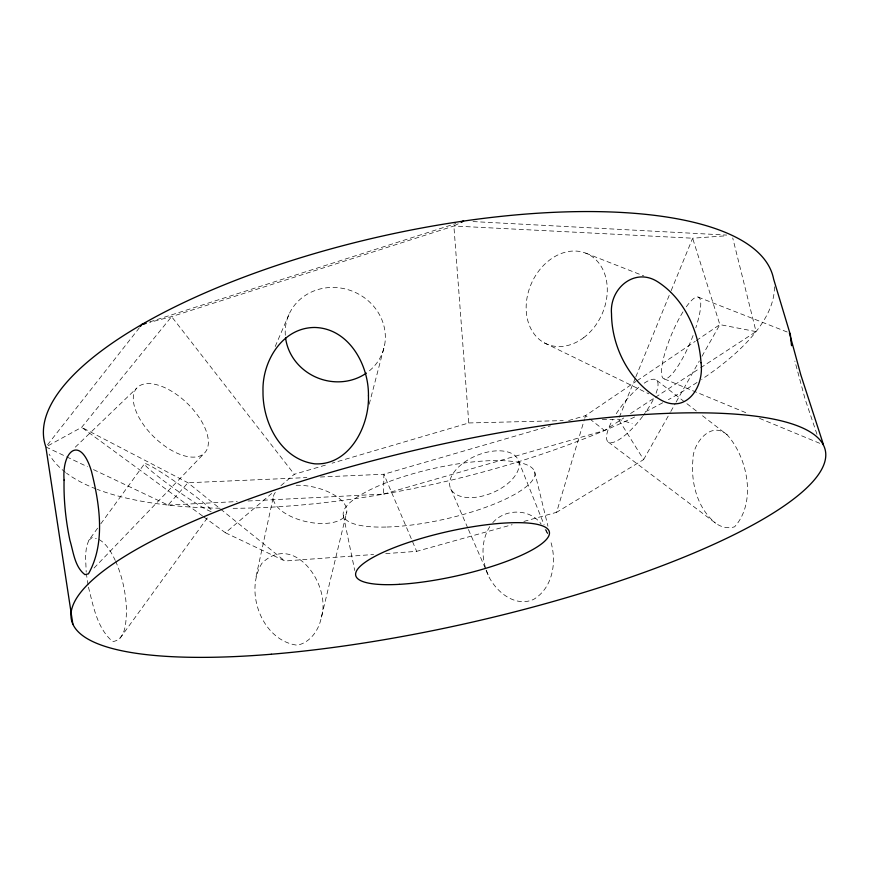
<?xml version="1.0" encoding="UTF-8"?>
<svg xmlns="http://www.w3.org/2000/svg" width="869" height="869" viewBox="0 0 869 869"><rect width="100%" height="100%" fill="white"/><g stroke="black" fill="none" stroke-linecap="round" stroke-linejoin="round"><path stroke-width="0.65" stroke-dasharray="4.34 3.26" d="M248.056 501L383.631 494.103L383.87 474.246L550.414 425.843M321.4 617.153C331.426 585.282 294.07 531.611 261.917 563.297C244.048 592.061 262.21 640.811 297.285 645.211C310.537 642.441 319.032 629.808 321.4 617.153L346.764 511.993M256.051 576.581L273.518 496.036M369.206 404.226L384.609 345.123M523.888 521.433L556.573 512.319L584.381 419.51M584.761 418.217L585.543 415.643L635.912 381.502M635.358 378.026L618.478 419.227L643.625 459.592L556.573 512.319M635.869 376.777L670.64 291.886M671.161 290.648L692.636 238.215L726.821 235.749M275.201 346.514L289.29 313.742M97.621 528.178L88.888 540.192L86.596 546.232L85.499 555.356L86.205 572.128M489.812 526.581C481.73 539.28 481.361 555.595 486.053 569.575M643.625 459.592L670.14 412.645M670.803 411.471L675.452 403.259M676.115 402.086L699.317 361.004M701.967 356.312L719.869 324.615L692.636 238.215L453.879 226.005L171.606 316.62L149.75 322.356M88.464 587.162C93.32 606.095 97.089 628.341 112.72 641.604C125.94 639.758 125.929 622.139 126.483 611.841C126.287 594.57 122.594 577.342 115.762 561.493M119.998 638.291L207.952 517.066M100.804 523.811L144.504 463.774M47.534 444.819L139.529 327.57M88.888 540.192L92.212 537.574L96.307 538.498M93.515 469.618L168.054 505.074L187.965 482.762L306.866 477.592M94.048 568.022L204.345 453.205A46.937 23.659 44 0 0 168.651 389.573A46.937 23.659 44 0 0 139.442 418.326A46.937 23.659 44 0 0 204.345 453.205M492.788 522.671C505.139 508.43 529.84 508.3 541.126 524.029M75.299 447.144L136.531 388.345M203.639 516.794L225.429 532.773L271.682 493.494M280.937 485.641L294.298 474.289L325.549 465.1M637.031 380.752L695.243 341.311M696.362 340.55L719.869 324.615L756.052 331.6L732.73 237.976M383.631 494.103L604.563 430.492L623.79 417.946M630.568 413.514L654.314 398.013M655.443 397.274L699.523 368.499M700.664 367.761L756.052 331.6M48.164 445.688L81.653 427.331L171.606 316.62L294.298 474.289M458.191 223.811L453.879 226.005L468.782 422.964L332.067 463.188M149.783 321.888L455.834 223.561M568.619 420.553L585.543 415.643L588.715 418.108M385.738 553.618L416.664 551.348L512.113 524.713M225.429 532.773L284.869 561.005L373.627 554.498M168.054 505.074L237.204 501.554M320.368 477.005L383.87 474.246L416.664 551.348M468.782 422.964L563.188 420.607M602.293 419.629L618.478 419.227L632.187 423.648M473.018 221.573L726.69 235.086M698.252 297.144L789.389 332.87M585.739 253.151L643.788 275.929M664.492 379.003L748.285 413.709M759.539 418.369L822.085 444.276M45.861 446.948L65.414 456.247M66.631 456.833L87.411 466.718M544.396 342.897L648.817 393.831M608.441 442.136L715.687 523.225C721.074 527.211 728.157 528.906 734.62 526.81C756.769 502.325 747.709 457.887 727.234 434.88L701.641 415.078M99.099 539.519C106.93 544.124 111.438 552.51 115.251 560.44M202.553 515.99L81.653 427.331L187.965 482.762L219.564 508.278M727.234 434.88C711.103 420.075 692.474 443.592 692.919 459.907C690.746 482.686 697.307 508.365 715.687 523.225M656.845 380.426L697.372 411.787M589.769 418.934L604.563 430.492M220.617 509.125L284.869 561.005M545.167 529.46L547.34 533.414M486.097 570.129C492.202 588.704 513.307 608.43 533.653 599.393C553.455 587.509 557.301 560.136 550.099 539.747M450.805 488.965L467.913 528.309M468.445 529.547L485.565 568.891M518.652 461.178A36.704 20.226 -22.6 0 1 472.301 497.557A36.704 20.226 -22.6 0 1 462.199 463.872A36.704 20.226 -22.6 0 1 518.652 461.178L544.103 524.778M546.101 529.775L547.6 533.512M486.488 570.672L488.237 575.05M816.969 434.261L805.107 399.153L794.853 361.091M534.631 471.737L547.948 526.212M343.418 515.61L354.737 570.455M88.062 584.837L86.476 574.55M774.398 286.803A373.583 126.668 -12.7 0 1 701.652 379.395M697.036 382.458A373.583 126.668 -12.7 0 1 668.38 399.664M662.71 402.771A373.583 126.668 -12.7 0 1 642.973 412.949M634.663 416.979A373.583 126.668 -12.7 0 1 230.73 508.311M220.042 508.224A373.583 126.668 -12.7 0 1 97.219 489.366M96.014 488.899A373.583 126.668 -12.7 0 1 66.555 473.181M65.49 472.367A373.583 126.668 -12.7 0 1 49.12 454.107M644.244 383.153A39.246 11.503 -52.1 0 1 655.541 394.591M653.216 399.675A39.246 11.503 -52.1 0 1 643.386 415.36M642.604 416.414A39.246 11.503 -52.1 0 1 611.57 442.69A39.246 11.503 -52.1 0 1 612.71 419.694M616.262 413.698A39.246 11.503 -52.1 0 1 639.638 386.607M296.133 485.282A37.497 17.684 12.7 0 1 346.525 508.267A37.497 17.684 12.7 0 1 305.682 521.519A37.497 17.684 12.7 0 1 275.821 491.876M686.304 306.822A44.308 10.178 -67.1 0 1 695.808 327.787M693.06 335.543A44.308 10.178 -67.1 0 1 662.265 376.983A44.308 10.178 -67.1 0 1 683.088 311.689M285.314 335.26A50.532 46.709 20.8 0 1 354.997 292.288A50.532 46.709 20.8 0 1 367.381 372.399M211.145 511.559A41.364 3.128 35.3 0 1 158.288 476.647A41.364 3.128 35.3 0 1 160.787 472.041A41.364 3.128 35.3 0 1 211.732 510.483M387.063 527.016A98.099 25.951 -12.7 0 0 534.826 475.158A98.099 25.951 -12.7 0 0 395.33 479.34A98.099 25.951 -12.7 0 0 387.063 527.016M583.544 337.78A49.468 38.486 -65.6 0 0 590.268 255.388A49.468 38.486 -65.6 0 0 526.332 303.216A49.468 38.486 -65.6 0 0 583.544 337.78"/><path stroke-width="1.3" d="M72.844 624.105L45.861 446.948A373.583 126.668 -12.7 0 1 375.538 237.617A373.583 126.668 -12.7 0 1 773.606 279.025L790.41 334.902L791.029 342.256M140.365 326.505L142.038 324.376L145.916 323.127M822.758 444.504L823.215 443.94L800.794 374.821L789.389 332.87L790.41 334.902M461.417 222.171L463.579 221.074L460.994 221.91M142.038 324.376L145.894 323.366M791.203 343.483L791.594 345.688M366.37 373.116A50.532 46.709 20.8 0 1 316.164 377.276A50.532 46.709 20.8 0 1 285.553 337.715M701.033 362.775C704.455 388.15 684.805 415.664 658.539 398.567C629.417 381.415 611.754 347.285 611.515 313.828C609.245 288.53 634.826 266.685 658.039 282.012C684.772 299.349 698.958 331.752 701.033 362.775M64.067 480.057C63.633 500.316 65.762 520.596 69.933 540.42C73.463 552 74.658 566.794 84.912 574.626L88.442 573.855C105.779 543.136 99.631 504.15 91.484 471.367C80.654 434.978 61.797 450.055 64.067 480.057M368.445 395.84C369.455 426.158 349.262 465.827 314.752 463.829C281.045 459.408 262.557 422.671 263.003 391.463C261.993 361.689 282.067 327.504 314.763 327.472C348.849 328.286 368.988 364.98 368.445 395.84M399.262 584.348A99.207 22.594 -12.7 0 0 549.306 534.402A99.207 22.594 -12.7 0 0 409.103 542.245A99.207 22.594 -12.7 0 0 399.262 584.348M271.291 654.238A386.347 90.18 -12.7 0 0 825.55 451.684A386.347 90.18 -12.7 0 0 248.262 499.338A386.347 90.18 -12.7 0 0 271.291 654.238"/></g></svg>
